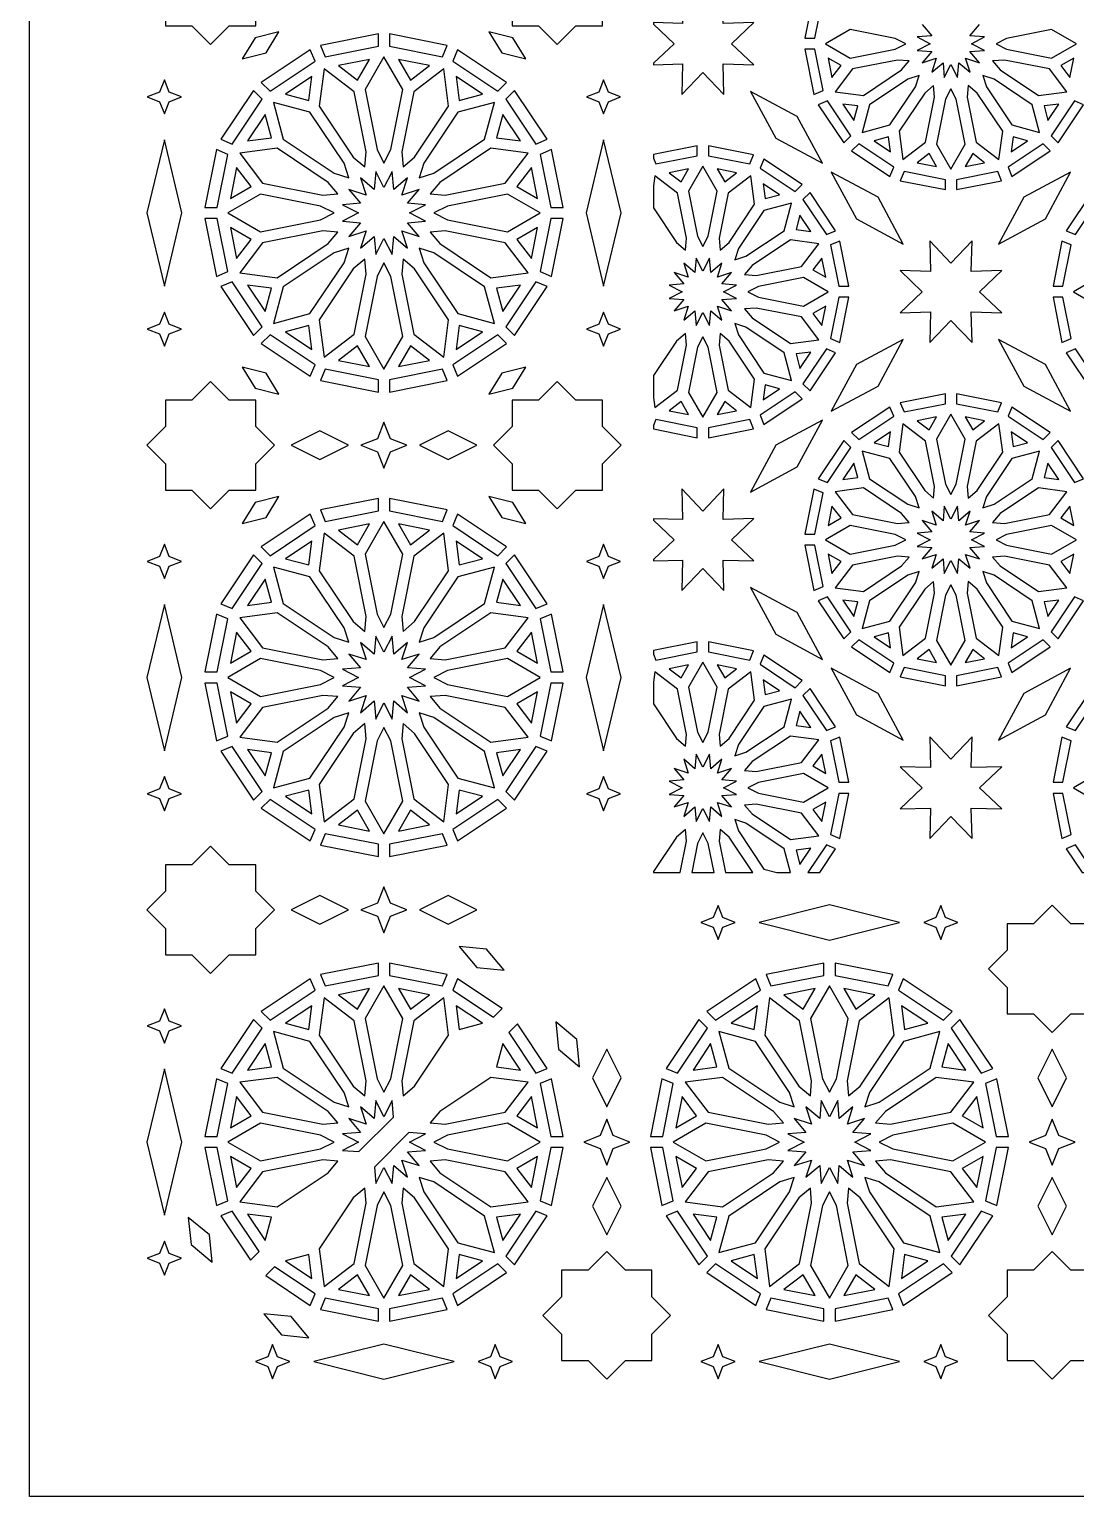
# Model space of a CAD drawing. Header units: millimetres. Extents: x 5 to 1085, y 1055 to 2435.
# Drawn here: x 5 to 300.3, y 1054.8 to 1469 of the extents above; entities that cross this region are included whole.
import ezdxf

# ---------------------------------------------------------------- set-up
doc = ezdxf.new("R2010")
doc.units = ezdxf.units.MM
doc.layers.add('CUT', color=1, linetype='CONTINUOUS')

msp = doc.modelspace()

# ---------------------------------------------------------------- linework, layer by layer
at = {"layer": 'CUT'}
for points in [[(1085.15, 2435), (1085.15, 1054.85), (5, 1054.85), (5, 2435)], [(50.898, 1495.419), (43.448, 1495.419), (43.448, 1487.97), (38.181, 1482.703), (43.448, 1477.435), (43.448, 1469.986), (50.898, 1469.986), (56.165, 1464.719), (61.432, 1469.986), (68.882, 1469.986), (68.882, 1477.435), (74.149, 1482.703), (68.882, 1487.97), (68.882, 1495.419), (61.432, 1495.419), (56.165, 1500.687)], [(148.718, 1495.419), (141.268, 1495.419), (141.268, 1487.97), (136.001, 1482.703), (141.268, 1477.435), (141.268, 1469.986), (148.718, 1469.986), (153.985, 1464.719), (159.252, 1469.986), (166.702, 1469.986), (166.702, 1477.435), (171.969, 1482.703), (166.702, 1487.97), (166.702, 1495.419), (159.252, 1495.419), (153.985, 1500.687)], [(181.15, 1458.986), (189.357, 1459.207), (189.124, 1450.558), (195.075, 1456.839), (201.026, 1450.558), (200.793, 1459.207), (209.442, 1458.974), (203.161, 1464.925), (209.442, 1470.876), (200.793, 1470.643), (201.026, 1479.292), (195.075, 1473.011), (189.124, 1479.292), (189.357, 1470.643), (181.15, 1470.864), (181.15, 1470.457), (186.989, 1464.925), (181.15, 1459.393)], [(226.699, 1466.5), (229.017, 1478.155), (226.418, 1479.233), (223.884, 1466.5)], [(75.446, 1468.269), (68.703, 1466.575), (65.081, 1460.64), (71.824, 1462.334)], [(88.526, 1461.218), (103.5, 1464.197), (103.5, 1467.678), (87.193, 1464.434)], [(106.65, 1464.197), (121.624, 1461.218), (122.957, 1464.434), (106.65, 1467.678)], [(145.069, 1460.64), (141.447, 1466.575), (134.704, 1468.269), (138.326, 1462.334)], [(249.387, 1466.439), (236.675, 1468.968), (229.671, 1464.925), (236.675, 1460.882), (249.387, 1463.411), (252.344, 1464.925)], [(280.763, 1463.411), (293.475, 1460.882), (300.479, 1464.925), (293.475, 1468.968), (280.763, 1466.439), (277.806, 1464.925)], [(72.921, 1451.53), (85.615, 1460.012), (84.283, 1463.228), (70.459, 1453.991)], [(124.535, 1460.012), (137.229, 1451.53), (139.691, 1453.991), (125.867, 1463.228)], [(229.017, 1451.695), (226.699, 1463.35), (223.884, 1463.35), (226.418, 1450.617)], [(100.033, 1434.419), (96.659, 1451.384), (88.207, 1457.869), (86.817, 1447.307), (96.427, 1432.924), (99.688, 1430.152)], [(92.241, 1458.745), (97.622, 1454.616), (101.013, 1460.49)], [(107.026, 1435.033), (110.402, 1451.999), (105.075, 1461.224), (99.748, 1451.999), (103.124, 1435.033), (105.075, 1431.223)], [(109.137, 1460.49), (112.528, 1454.616), (117.909, 1458.745)], [(113.723, 1432.924), (123.333, 1447.307), (121.943, 1457.869), (113.491, 1451.384), (110.117, 1434.419), (110.462, 1430.152)], [(231.49, 1455.41), (234.057, 1458.755), (230.406, 1460.863)], [(253.313, 1460.053), (250.002, 1460.321), (237.289, 1457.792), (232.367, 1451.376), (240.384, 1450.321), (251.162, 1457.523)], [(278.988, 1457.523), (289.766, 1450.321), (297.783, 1451.376), (292.861, 1457.792), (280.148, 1460.321), (276.837, 1460.053)], [(299.744, 1460.863), (296.093, 1458.755), (298.66, 1455.41)], [(41.737, 1451.288), (38.279, 1449.925), (41.737, 1448.562), (43.1, 1445.104), (44.463, 1448.562), (47.921, 1449.925), (44.463, 1451.288), (43.1, 1454.746)], [(77.299, 1450.667), (83.851, 1448.912), (84.736, 1455.637)], [(125.414, 1455.637), (126.299, 1448.912), (132.851, 1450.667)], [(165.687, 1451.288), (162.229, 1449.925), (165.687, 1448.562), (167.05, 1445.104), (168.413, 1448.562), (171.871, 1449.925), (168.413, 1451.288), (167.05, 1454.746)], [(252.911, 1454.903), (242.134, 1447.702), (240.041, 1439.891), (247.852, 1441.984), (255.053, 1452.761), (256.073, 1455.923)], [(275.097, 1452.761), (282.298, 1441.984), (290.109, 1439.891), (288.016, 1447.702), (277.239, 1454.903), (274.077, 1455.923)], [(62.21, 1436.607), (70.692, 1449.302), (68.231, 1451.763), (58.994, 1437.939)], [(139.458, 1449.302), (147.94, 1436.607), (151.156, 1437.939), (141.919, 1451.763)], [(228.829, 1431.171), (221.724, 1444.369), (208.526, 1451.474), (215.631, 1438.276)], [(257.673, 1451.012), (250.471, 1440.234), (251.526, 1432.217), (257.942, 1437.139), (260.471, 1449.852), (260.203, 1453.163)], [(263.561, 1449.237), (261.032, 1436.525), (265.075, 1429.521), (269.118, 1436.525), (266.589, 1449.237), (265.075, 1452.194)], [(269.679, 1449.852), (272.208, 1437.139), (278.624, 1432.217), (279.679, 1440.234), (272.477, 1451.012), (269.947, 1453.163)], [(93.808, 1431.175), (84.198, 1445.557), (73.908, 1448.314), (76.665, 1438.025), (91.047, 1428.414), (95.122, 1427.1)], [(119.103, 1428.414), (133.485, 1438.025), (136.242, 1448.314), (125.952, 1445.557), (116.342, 1431.175), (115.028, 1427.1)], [(236.825, 1438.903), (230.223, 1448.784), (227.623, 1447.707), (234.836, 1436.913)], [(237.688, 1443.282), (238.779, 1447.355), (234.599, 1447.905)], [(295.551, 1447.905), (291.371, 1447.355), (292.462, 1443.282)], [(299.927, 1448.784), (293.325, 1438.903), (295.314, 1436.913), (302.527, 1447.707)], [(66.585, 1437.486), (73.311, 1438.371), (71.555, 1444.924)], [(138.595, 1444.924), (136.839, 1438.371), (143.565, 1437.486)], [(43.1, 1437.803), (38.152, 1417.147), (43.1, 1396.491), (48.048, 1417.147)], [(167.05, 1437.803), (162.102, 1417.147), (167.05, 1396.491), (171.998, 1417.147)], [(248.055, 1434.449), (247.505, 1438.629), (243.432, 1437.538)], [(286.718, 1437.538), (282.645, 1438.629), (282.095, 1434.449)], [(57.789, 1435.029), (54.544, 1418.722), (58.026, 1418.722), (61.004, 1433.697)], [(89.298, 1425.795), (74.915, 1435.405), (64.354, 1434.015), (70.838, 1425.563), (87.803, 1422.189), (92.07, 1422.534)], [(118.08, 1422.534), (122.347, 1422.189), (139.312, 1425.563), (145.796, 1434.015), (135.235, 1435.405), (120.852, 1425.795)], [(149.146, 1433.697), (152.124, 1418.722), (155.606, 1418.722), (152.361, 1435.029)], [(181.15, 1432.659), (181.845, 1430.983), (193.5, 1433.301), (193.5, 1436.116), (181.15, 1433.658)], [(209.383, 1433.582), (196.65, 1436.116), (196.65, 1433.301), (208.305, 1430.983)], [(248.934, 1430.073), (239.053, 1436.675), (237.063, 1434.686), (247.857, 1427.473)], [(261.013, 1430.256), (258.905, 1433.907), (255.56, 1431.34)], [(274.59, 1431.34), (271.245, 1433.907), (269.137, 1430.256)], [(291.097, 1436.675), (281.216, 1430.073), (282.293, 1427.473), (293.087, 1434.686)], [(61.732, 1421.209), (67.606, 1424.6), (63.477, 1429.982)], [(105.075, 1424.316), (102.744, 1428.864), (102.332, 1423.77), (98.437, 1427.08), (100.006, 1422.216), (95.142, 1423.785), (98.453, 1419.89), (93.358, 1419.478), (97.908, 1417.147), (93.358, 1414.816), (98.453, 1414.404), (95.142, 1410.51), (100.006, 1412.078), (98.437, 1407.214), (102.332, 1410.525), (102.744, 1405.43), (105.075, 1409.98), (107.406, 1405.43), (107.818, 1410.525), (111.713, 1407.214), (110.144, 1412.078), (115.008, 1410.51), (111.697, 1414.404), (116.792, 1414.816), (112.242, 1417.147), (116.792, 1419.478), (111.697, 1419.89), (115.008, 1423.785), (110.144, 1422.216), (111.713, 1427.08), (107.818, 1423.77), (107.406, 1428.864)], [(146.673, 1429.982), (142.544, 1424.6), (148.418, 1421.209)], [(191.013, 1429.594), (185.56, 1428.51), (188.905, 1425.943)], [(196.589, 1410.613), (199.118, 1423.325), (195.075, 1430.329), (191.032, 1423.325), (193.561, 1410.613), (195.075, 1407.656)], [(204.59, 1428.51), (199.137, 1429.594), (201.245, 1425.943)], [(223.087, 1425.164), (212.293, 1432.377), (211.216, 1429.777), (221.097, 1423.175)], [(263.5, 1426.549), (251.845, 1428.867), (250.767, 1426.268), (263.5, 1423.734)], [(278.305, 1428.867), (266.65, 1426.549), (266.65, 1423.734), (279.383, 1426.268)], [(181.15, 1418.6), (187.673, 1408.838), (190.203, 1406.687), (190.471, 1409.998), (187.942, 1422.711), (181.526, 1427.633), (181.15, 1424.773)], [(202.477, 1408.838), (209.679, 1419.616), (208.624, 1427.633), (202.208, 1422.711), (199.679, 1409.998), (199.947, 1406.687)], [(212.095, 1425.401), (212.645, 1421.221), (216.718, 1422.312)], [(231.321, 1428.679), (238.426, 1415.481), (251.624, 1408.376), (244.519, 1421.574)], [(298.829, 1428.679), (285.631, 1421.574), (278.526, 1408.376), (291.724, 1415.481)], [(87.189, 1419.099), (70.224, 1422.474), (60.998, 1417.147), (70.224, 1411.821), (87.189, 1415.196), (90.999, 1417.147)], [(122.961, 1415.196), (139.926, 1411.821), (149.152, 1417.147), (139.926, 1422.474), (122.961, 1419.099), (119.151, 1417.147)], [(232.527, 1412.143), (225.314, 1422.937), (223.325, 1420.947), (229.927, 1411.066)], [(300.223, 1411.066), (306.825, 1420.947), (304.836, 1422.937), (297.623, 1412.143)], [(207.239, 1404.947), (218.016, 1412.148), (220.109, 1419.959), (212.298, 1417.866), (205.097, 1407.089), (204.077, 1403.927)], [(222.462, 1416.568), (221.371, 1412.495), (225.551, 1411.945)], [(54.544, 1415.572), (57.789, 1399.265), (61.004, 1400.598), (58.026, 1415.572)], [(63.477, 1404.313), (67.606, 1409.695), (61.732, 1413.086)], [(146.673, 1404.313), (148.418, 1413.086), (142.544, 1409.695)], [(152.124, 1415.572), (149.146, 1400.598), (152.361, 1399.265), (155.606, 1415.572)], [(87.803, 1412.105), (70.838, 1408.731), (64.354, 1400.279), (74.915, 1398.889), (89.298, 1408.5), (92.07, 1411.76)], [(120.852, 1408.5), (135.235, 1398.889), (145.796, 1400.279), (139.312, 1408.731), (122.347, 1412.105), (118.08, 1411.76)], [(210.148, 1399.529), (222.861, 1402.058), (227.783, 1408.474), (219.766, 1409.529), (208.988, 1402.327), (206.837, 1399.797)], [(236.266, 1396.5), (233.732, 1409.233), (231.133, 1408.155), (233.451, 1396.5)], [(265.075, 1386.839), (271.026, 1380.558), (270.793, 1389.207), (279.442, 1388.974), (273.161, 1394.925), (279.442, 1400.876), (270.793, 1400.643), (271.026, 1409.292), (265.075, 1403.011), (259.124, 1409.292), (259.357, 1400.643), (250.708, 1400.876), (256.989, 1394.925), (250.708, 1388.974), (259.357, 1389.207), (259.124, 1380.558)], [(296.699, 1396.5), (299.017, 1408.155), (296.418, 1409.233), (293.884, 1396.5)], [(91.047, 1405.88), (76.665, 1396.27), (73.908, 1385.98), (84.198, 1388.737), (93.808, 1403.12), (95.122, 1407.194)], [(96.427, 1401.37), (86.817, 1386.987), (88.207, 1376.426), (96.659, 1382.91), (100.033, 1399.875), (99.688, 1404.142)], [(110.117, 1399.875), (113.491, 1382.91), (121.943, 1376.426), (123.333, 1386.987), (113.723, 1401.37), (110.462, 1404.142)], [(116.342, 1403.12), (125.952, 1388.737), (136.242, 1385.98), (133.485, 1396.27), (119.103, 1405.88), (115.028, 1407.194)], [(195.075, 1389.101), (196.968, 1385.407), (197.303, 1389.545), (200.467, 1386.856), (199.193, 1390.807), (203.144, 1389.533), (200.455, 1392.697), (204.593, 1393.032), (200.899, 1394.925), (204.593, 1396.818), (200.455, 1397.153), (203.144, 1400.317), (199.193, 1399.043), (200.467, 1402.994), (197.303, 1400.305), (196.968, 1404.443), (195.075, 1400.749), (193.182, 1404.443), (192.847, 1400.305), (189.683, 1402.994), (190.957, 1399.043), (187.006, 1400.317), (189.695, 1397.153), (185.557, 1396.818), (189.251, 1394.925), (185.557, 1393.032), (189.695, 1392.697), (187.006, 1389.533), (190.957, 1390.807), (189.683, 1386.856), (192.847, 1389.545), (193.182, 1385.407)], [(228.66, 1404.44), (226.093, 1401.095), (229.744, 1398.987)], [(103.124, 1399.261), (99.748, 1382.296), (105.075, 1373.07), (110.402, 1382.296), (107.026, 1399.261), (105.075, 1403.071)], [(58.994, 1396.355), (68.231, 1382.531), (70.692, 1384.993), (62.21, 1397.687)], [(71.555, 1389.371), (73.311, 1395.923), (66.585, 1396.809)], [(138.595, 1389.371), (143.565, 1396.809), (136.839, 1395.923)], [(147.94, 1397.687), (139.458, 1384.993), (141.919, 1382.531), (151.156, 1396.355)], [(210.763, 1393.411), (223.475, 1390.882), (230.479, 1394.925), (223.475, 1398.968), (210.763, 1396.439), (207.806, 1394.925)], [(319.387, 1396.439), (306.675, 1398.968), (299.671, 1394.925), (306.675, 1390.882), (319.387, 1393.411), (322.344, 1394.925)], [(233.732, 1380.617), (236.266, 1393.35), (233.451, 1393.35), (231.133, 1381.695)], [(299.017, 1381.695), (296.699, 1393.35), (293.884, 1393.35), (296.418, 1380.617)], [(41.737, 1385.733), (38.279, 1384.369), (41.737, 1383.006), (43.1, 1379.548), (44.463, 1383.006), (47.921, 1384.369), (44.463, 1385.733), (43.1, 1389.19)], [(165.687, 1385.733), (162.229, 1384.369), (165.687, 1383.006), (167.05, 1379.548), (168.413, 1383.006), (171.871, 1384.369), (168.413, 1385.733), (167.05, 1389.19)], [(208.988, 1387.523), (219.766, 1380.321), (227.783, 1381.376), (222.861, 1387.792), (210.148, 1390.321), (206.837, 1390.053)], [(229.744, 1390.863), (226.093, 1388.755), (228.66, 1385.41)], [(84.736, 1378.658), (83.851, 1385.383), (77.299, 1383.627)], [(125.414, 1378.658), (132.851, 1383.627), (126.299, 1385.383)], [(205.097, 1382.761), (212.298, 1371.984), (220.109, 1369.891), (218.016, 1377.702), (207.239, 1384.903), (204.077, 1385.923)], [(70.459, 1380.304), (84.283, 1371.066), (85.615, 1374.283), (72.921, 1382.764)], [(92.241, 1375.549), (101.013, 1373.805), (97.622, 1379.679)], [(109.137, 1373.805), (117.909, 1375.549), (112.528, 1379.679)], [(137.229, 1382.764), (124.535, 1374.283), (125.867, 1371.066), (139.691, 1380.304)], [(181.15, 1365.077), (181.526, 1362.217), (187.942, 1367.139), (190.471, 1379.852), (190.203, 1383.163), (187.673, 1381.012), (181.15, 1371.25)], [(193.561, 1379.237), (191.032, 1366.525), (195.075, 1359.521), (199.118, 1366.525), (196.589, 1379.237), (195.075, 1382.194)], [(199.679, 1379.852), (202.208, 1367.139), (208.624, 1362.217), (209.679, 1370.234), (202.477, 1381.012), (199.947, 1383.163)], [(231.321, 1361.171), (244.519, 1368.276), (251.624, 1381.474), (238.426, 1374.369)], [(298.829, 1361.171), (291.724, 1374.369), (278.526, 1381.474), (285.631, 1368.276)], [(225.551, 1377.905), (221.371, 1377.355), (222.462, 1373.282)], [(229.927, 1378.784), (223.325, 1368.903), (225.314, 1366.913), (232.527, 1377.707)], [(306.825, 1368.903), (300.223, 1378.784), (297.623, 1377.707), (304.836, 1366.913)], [(65.081, 1373.654), (68.703, 1367.72), (75.446, 1366.026), (71.824, 1371.961)], [(87.193, 1369.861), (103.5, 1366.617), (103.5, 1370.098), (88.526, 1373.076)], [(106.65, 1366.617), (122.957, 1369.861), (121.624, 1373.076), (106.65, 1370.098)], [(134.704, 1366.026), (141.447, 1367.72), (145.069, 1373.654), (138.326, 1371.961)], [(50.898, 1364.308), (43.448, 1364.308), (43.448, 1356.859), (38.181, 1351.592), (43.448, 1346.324), (43.448, 1338.875), (50.898, 1338.875), (56.165, 1333.608), (61.432, 1338.875), (68.882, 1338.875), (68.882, 1346.324), (74.149, 1351.592), (68.882, 1356.859), (68.882, 1364.308), (61.432, 1364.308), (56.165, 1369.576)], [(148.718, 1364.308), (141.268, 1364.308), (141.268, 1356.859), (136.001, 1351.592), (141.268, 1346.324), (141.268, 1338.875), (148.718, 1338.875), (153.985, 1333.608), (159.252, 1338.875), (166.702, 1338.875), (166.702, 1346.324), (171.969, 1351.592), (166.702, 1356.859), (166.702, 1364.308), (159.252, 1364.308), (153.985, 1369.576)], [(221.097, 1366.675), (211.216, 1360.073), (212.293, 1357.473), (223.087, 1364.686)], [(216.718, 1367.538), (212.645, 1368.629), (212.095, 1364.449)], [(191.013, 1360.256), (188.905, 1363.907), (185.56, 1361.34)], [(204.59, 1361.34), (201.245, 1363.907), (199.137, 1360.256)], [(263.5, 1366.116), (250.767, 1363.582), (251.845, 1360.983), (263.5, 1363.301)], [(279.383, 1363.582), (266.65, 1366.116), (266.65, 1363.301), (278.305, 1360.983)], [(181.15, 1356.192), (193.5, 1353.734), (193.5, 1356.549), (181.845, 1358.867), (181.15, 1357.191)], [(208.305, 1358.867), (196.65, 1356.549), (196.65, 1353.734), (209.383, 1356.268)], [(228.829, 1358.679), (215.631, 1351.574), (208.526, 1338.376), (221.724, 1345.481)], [(239.053, 1353.175), (248.934, 1359.777), (247.857, 1362.377), (237.063, 1355.164)], [(261.013, 1359.594), (255.56, 1358.51), (258.905, 1355.943)], [(266.589, 1340.613), (269.118, 1353.325), (265.075, 1360.329), (261.032, 1353.325), (263.561, 1340.613), (265.075, 1337.656)], [(274.59, 1358.51), (269.137, 1359.594), (271.245, 1355.943)], [(293.087, 1355.164), (282.293, 1362.377), (281.216, 1359.777), (291.097, 1353.175)], [(95.091, 1351.592), (86.985, 1355.645), (78.878, 1351.592), (86.985, 1347.538)], [(103.238, 1353.429), (98.579, 1351.592), (103.238, 1349.755), (105.075, 1345.096), (106.912, 1349.755), (111.571, 1351.592), (106.912, 1353.429), (105.075, 1358.088)], [(131.271, 1351.592), (123.165, 1355.645), (115.058, 1351.592), (123.165, 1347.538)], [(248.055, 1355.401), (243.432, 1352.312), (247.505, 1351.221)], [(260.471, 1339.998), (257.942, 1352.711), (251.526, 1357.633), (250.471, 1349.616), (257.673, 1338.838), (260.203, 1336.687)], [(272.477, 1338.838), (279.679, 1349.616), (278.624, 1357.633), (272.208, 1352.711), (269.679, 1339.998), (269.947, 1336.687)], [(282.095, 1355.401), (282.645, 1351.221), (286.718, 1352.312)], [(230.223, 1341.066), (236.825, 1350.947), (234.836, 1352.937), (227.623, 1342.143)], [(302.527, 1342.143), (295.314, 1352.937), (293.325, 1350.947), (299.927, 1341.066)], [(237.688, 1346.568), (234.599, 1341.945), (238.779, 1342.495)], [(255.053, 1337.089), (247.852, 1347.866), (240.041, 1349.959), (242.134, 1342.148), (252.911, 1334.947), (256.073, 1333.927)], [(277.239, 1334.947), (288.016, 1342.148), (290.109, 1349.959), (282.298, 1347.866), (275.097, 1337.089), (274.077, 1333.927)], [(292.462, 1346.568), (291.371, 1342.495), (295.551, 1341.945)], [(181.15, 1318.986), (189.357, 1319.207), (189.124, 1310.558), (195.075, 1316.839), (201.026, 1310.558), (200.793, 1319.207), (209.442, 1318.974), (203.161, 1324.925), (209.442, 1330.876), (200.793, 1330.643), (201.026, 1339.292), (195.075, 1333.011), (189.124, 1339.292), (189.357, 1330.643), (181.15, 1330.864), (181.15, 1330.457), (186.989, 1324.925), (181.15, 1319.393)], [(226.699, 1326.5), (229.017, 1338.155), (226.418, 1339.233), (223.884, 1326.5)], [(251.162, 1332.327), (240.384, 1339.529), (232.367, 1338.474), (237.289, 1332.058), (250.002, 1329.529), (253.313, 1329.797)], [(280.148, 1329.529), (292.861, 1332.058), (297.783, 1338.474), (289.766, 1339.529), (278.988, 1332.327), (276.837, 1329.797)], [(75.446, 1337.157), (68.703, 1335.464), (65.081, 1329.529), (71.824, 1331.223)], [(88.526, 1330.107), (103.5, 1333.086), (103.5, 1336.567), (87.193, 1333.322)], [(106.65, 1333.086), (121.624, 1330.107), (122.957, 1333.322), (106.65, 1336.567)], [(145.069, 1329.529), (141.447, 1335.464), (134.704, 1337.157), (138.326, 1331.223)], [(231.49, 1334.44), (230.406, 1328.987), (234.057, 1331.095)], [(265.075, 1319.101), (266.968, 1315.407), (267.303, 1319.545), (270.467, 1316.856), (269.193, 1320.807), (273.144, 1319.533), (270.455, 1322.697), (274.593, 1323.032), (270.899, 1324.925), (274.593, 1326.818), (270.455, 1327.153), (273.144, 1330.317), (269.193, 1329.043), (270.467, 1332.994), (267.303, 1330.305), (266.968, 1334.443), (265.075, 1330.749), (263.182, 1334.443), (262.847, 1330.305), (259.683, 1332.994), (260.957, 1329.043), (257.006, 1330.317), (259.695, 1327.153), (255.557, 1326.818), (259.251, 1324.925), (255.557, 1323.032), (259.695, 1322.697), (257.006, 1319.533), (260.957, 1320.807), (259.683, 1316.856), (262.847, 1319.545), (263.182, 1315.407)], [(298.66, 1334.44), (296.093, 1331.095), (299.744, 1328.987)], [(72.921, 1320.419), (85.615, 1328.901), (84.283, 1332.117), (70.459, 1322.88)], [(92.241, 1327.634), (97.622, 1323.505), (101.013, 1329.379)], [(107.026, 1303.922), (110.402, 1320.887), (105.075, 1330.113), (99.748, 1320.887), (103.124, 1303.922), (105.075, 1300.112)], [(109.137, 1329.379), (112.528, 1323.505), (117.909, 1327.634)], [(124.535, 1328.901), (137.229, 1320.419), (139.691, 1322.88), (125.867, 1332.117)], [(100.033, 1303.308), (96.659, 1320.273), (88.207, 1326.758), (86.817, 1316.196), (96.427, 1301.813), (99.688, 1299.041)], [(113.723, 1301.813), (123.333, 1316.196), (121.943, 1326.758), (113.491, 1320.273), (110.117, 1303.308), (110.462, 1299.041)], [(249.387, 1326.439), (236.675, 1328.968), (229.671, 1324.925), (236.675, 1320.882), (249.387, 1323.411), (252.344, 1324.925)], [(280.763, 1323.411), (293.475, 1320.882), (300.479, 1324.925), (293.475, 1328.968), (280.763, 1326.439), (277.806, 1324.925)], [(41.737, 1320.177), (38.279, 1318.814), (41.737, 1317.451), (43.1, 1313.993), (44.463, 1317.451), (47.921, 1318.814), (44.463, 1320.177), (43.1, 1323.635)], [(77.299, 1319.556), (83.851, 1317.801), (84.736, 1324.526)], [(125.414, 1324.526), (126.299, 1317.801), (132.851, 1319.556)], [(165.687, 1320.177), (162.229, 1318.814), (165.687, 1317.451), (167.05, 1313.993), (168.413, 1317.451), (171.871, 1318.814), (168.413, 1320.177), (167.05, 1323.635)], [(229.017, 1311.695), (226.699, 1323.35), (223.884, 1323.35), (226.418, 1310.617)], [(62.21, 1305.496), (70.692, 1318.191), (68.231, 1320.652), (58.994, 1306.828)], [(93.808, 1300.064), (84.198, 1314.446), (73.908, 1317.203), (76.665, 1306.914), (91.047, 1297.303), (95.122, 1295.989)], [(119.103, 1297.303), (133.485, 1306.914), (136.242, 1317.203), (125.952, 1314.446), (116.342, 1300.064), (115.028, 1295.989)], [(139.458, 1318.191), (147.94, 1305.496), (151.156, 1306.828), (141.919, 1320.652)], [(231.49, 1315.41), (234.057, 1318.755), (230.406, 1320.863)], [(253.313, 1320.053), (250.002, 1320.321), (237.289, 1317.792), (232.367, 1311.376), (240.384, 1310.321), (251.162, 1317.523)], [(278.988, 1317.523), (289.766, 1310.321), (297.783, 1311.376), (292.861, 1317.792), (280.148, 1320.321), (276.837, 1320.053)], [(299.744, 1320.863), (296.093, 1318.755), (298.66, 1315.41)], [(66.585, 1306.375), (73.311, 1307.26), (71.555, 1313.813)], [(138.595, 1313.813), (136.839, 1307.26), (143.565, 1306.375)], [(252.911, 1314.903), (242.134, 1307.702), (240.041, 1299.891), (247.852, 1301.984), (255.053, 1312.761), (256.073, 1315.923)], [(257.673, 1311.012), (250.471, 1300.234), (251.526, 1292.217), (257.942, 1297.139), (260.471, 1309.852), (260.203, 1313.163)], [(269.679, 1309.852), (272.208, 1297.139), (278.624, 1292.217), (279.679, 1300.234), (272.477, 1311.012), (269.947, 1313.163)], [(275.097, 1312.761), (282.298, 1301.984), (290.109, 1299.891), (288.016, 1307.702), (277.239, 1314.903), (274.077, 1315.923)], [(228.829, 1291.171), (221.724, 1304.369), (208.526, 1311.474), (215.631, 1298.276)], [(236.825, 1298.903), (230.223, 1308.784), (227.623, 1307.707), (234.836, 1296.913)], [(263.561, 1309.237), (261.032, 1296.525), (265.075, 1289.521), (269.118, 1296.525), (266.589, 1309.237), (265.075, 1312.194)], [(299.927, 1308.784), (293.325, 1298.903), (295.314, 1296.913), (302.527, 1307.707)], [(43.1, 1306.692), (38.152, 1286.036), (43.1, 1265.38), (48.048, 1286.036)], [(167.05, 1306.692), (162.102, 1286.036), (167.05, 1265.38), (171.998, 1286.036)], [(237.688, 1303.282), (238.779, 1307.355), (234.599, 1307.905)], [(295.551, 1307.905), (291.371, 1307.355), (292.462, 1303.282)], [(57.789, 1303.918), (54.544, 1287.611), (58.026, 1287.611), (61.004, 1302.586)], [(89.298, 1294.684), (74.915, 1304.294), (64.354, 1302.904), (70.838, 1294.452), (87.803, 1291.078), (92.07, 1291.423)], [(118.08, 1291.423), (122.347, 1291.078), (139.312, 1294.452), (145.796, 1302.904), (135.235, 1304.294), (120.852, 1294.684)], [(149.146, 1302.586), (152.124, 1287.611), (155.606, 1287.611), (152.361, 1303.918)], [(61.732, 1290.098), (67.606, 1293.489), (63.477, 1298.871)], [(105.075, 1293.205), (102.744, 1297.753), (102.332, 1292.658), (98.437, 1295.969), (100.006, 1291.105), (95.142, 1292.674), (98.453, 1288.779), (93.358, 1288.367), (97.908, 1286.036), (93.358, 1283.705), (98.453, 1283.293), (95.142, 1279.399), (100.006, 1280.967), (98.437, 1276.103), (102.332, 1279.414), (102.744, 1274.319), (105.075, 1278.869), (107.406, 1274.319), (107.818, 1279.414), (111.713, 1276.103), (110.144, 1280.967), (115.008, 1279.399), (111.697, 1283.293), (116.792, 1283.705), (112.242, 1286.036), (116.792, 1288.367), (111.697, 1288.779), (115.008, 1292.674), (110.144, 1291.105), (111.713, 1295.969), (107.818, 1292.658), (107.406, 1297.753)], [(146.673, 1298.871), (142.544, 1293.489), (148.418, 1290.098)], [(248.934, 1290.073), (239.053, 1296.675), (237.063, 1294.686), (247.857, 1287.473)], [(248.055, 1294.449), (247.505, 1298.629), (243.432, 1297.538)], [(291.097, 1296.675), (281.216, 1290.073), (282.293, 1287.473), (293.087, 1294.686)], [(286.718, 1297.538), (282.645, 1298.629), (282.095, 1294.449)], [(181.15, 1292.659), (181.845, 1290.983), (193.5, 1293.301), (193.5, 1296.116), (181.15, 1293.658)], [(209.383, 1293.582), (196.65, 1296.116), (196.65, 1293.301), (208.305, 1290.983)], [(223.087, 1285.164), (212.293, 1292.377), (211.216, 1289.777), (221.097, 1283.175)], [(261.013, 1290.256), (258.905, 1293.907), (255.56, 1291.34)], [(274.59, 1291.34), (271.245, 1293.907), (269.137, 1290.256)], [(87.189, 1287.988), (70.224, 1291.363), (60.998, 1286.036), (70.224, 1280.71), (87.189, 1284.085), (90.999, 1286.036)], [(122.961, 1284.085), (139.926, 1280.71), (149.152, 1286.036), (139.926, 1291.363), (122.961, 1287.988), (119.151, 1286.036)], [(191.013, 1289.594), (185.56, 1288.51), (188.905, 1285.943)], [(196.589, 1270.613), (199.118, 1283.325), (195.075, 1290.329), (191.032, 1283.325), (193.561, 1270.613), (195.075, 1267.656)], [(204.59, 1288.51), (199.137, 1289.594), (201.245, 1285.943)], [(231.321, 1288.679), (238.426, 1275.481), (251.624, 1268.376), (244.519, 1281.574)], [(263.5, 1286.549), (251.845, 1288.867), (250.767, 1286.268), (263.5, 1283.734)], [(278.305, 1288.867), (266.65, 1286.549), (266.65, 1283.734), (279.383, 1286.268)], [(298.829, 1288.679), (285.631, 1281.574), (278.526, 1268.376), (291.724, 1275.481)], [(54.544, 1284.461), (57.789, 1268.154), (61.004, 1269.487), (58.026, 1284.461)], [(152.124, 1284.461), (149.146, 1269.487), (152.361, 1268.154), (155.606, 1284.461)], [(181.15, 1278.6), (187.673, 1268.838), (190.203, 1266.687), (190.471, 1269.998), (187.942, 1282.711), (181.526, 1287.633), (181.15, 1284.773)], [(202.477, 1268.838), (209.679, 1279.616), (208.624, 1287.633), (202.208, 1282.711), (199.679, 1269.998), (199.947, 1266.687)], [(212.095, 1285.401), (212.645, 1281.221), (216.718, 1282.312)], [(63.477, 1273.202), (67.606, 1278.583), (61.732, 1281.975)], [(87.803, 1280.994), (70.838, 1277.62), (64.354, 1269.168), (74.915, 1267.778), (89.298, 1277.389), (92.07, 1280.649)], [(120.852, 1277.389), (135.235, 1267.778), (145.796, 1269.168), (139.312, 1277.62), (122.347, 1280.994), (118.08, 1280.649)], [(146.673, 1273.202), (148.418, 1281.975), (142.544, 1278.583)], [(207.239, 1264.947), (218.016, 1272.148), (220.109, 1279.959), (212.298, 1277.866), (205.097, 1267.089), (204.077, 1263.927)], [(232.527, 1272.143), (225.314, 1282.937), (223.325, 1280.947), (229.927, 1271.066)], [(300.223, 1271.066), (306.825, 1280.947), (304.836, 1282.937), (297.623, 1272.143)], [(91.047, 1274.769), (76.665, 1265.159), (73.908, 1254.869), (84.198, 1257.626), (93.808, 1272.009), (95.122, 1276.083)], [(116.342, 1272.009), (125.952, 1257.626), (136.242, 1254.869), (133.485, 1265.159), (119.103, 1274.769), (115.028, 1276.083)], [(222.462, 1276.568), (221.371, 1272.495), (225.551, 1271.945)], [(96.427, 1270.259), (86.817, 1255.876), (88.207, 1245.315), (96.659, 1251.799), (100.033, 1268.764), (99.688, 1273.031)], [(103.124, 1268.15), (99.748, 1251.185), (105.075, 1241.959), (110.402, 1251.185), (107.026, 1268.15), (105.075, 1271.96)], [(110.117, 1268.764), (113.491, 1251.799), (121.943, 1245.315), (123.333, 1255.876), (113.723, 1270.259), (110.462, 1273.031)], [(210.148, 1259.529), (222.861, 1262.058), (227.783, 1268.474), (219.766, 1269.529), (208.988, 1262.327), (206.837, 1259.797)], [(236.266, 1256.5), (233.732, 1269.233), (231.133, 1268.155), (233.451, 1256.5)], [(265.075, 1246.839), (271.026, 1240.558), (270.793, 1249.207), (279.442, 1248.974), (273.161, 1254.925), (279.442, 1260.876), (270.793, 1260.643), (271.026, 1269.292), (265.075, 1263.011), (259.124, 1269.292), (259.357, 1260.643), (250.708, 1260.876), (256.989, 1254.925), (250.708, 1248.974), (259.357, 1249.207), (259.124, 1240.558)], [(296.699, 1256.5), (299.017, 1268.155), (296.418, 1269.233), (293.884, 1256.5)], [(58.994, 1265.244), (68.231, 1251.42), (70.692, 1253.882), (62.21, 1266.576)], [(71.555, 1258.26), (73.311, 1264.812), (66.585, 1265.697)], [(138.595, 1258.26), (143.565, 1265.697), (136.839, 1264.812)], [(147.94, 1266.576), (139.458, 1253.882), (141.919, 1251.42), (151.156, 1265.244)], [(195.075, 1249.101), (196.968, 1245.407), (197.303, 1249.545), (200.467, 1246.856), (199.193, 1250.807), (203.144, 1249.533), (200.455, 1252.697), (204.593, 1253.032), (200.899, 1254.925), (204.593, 1256.818), (200.455, 1257.153), (203.144, 1260.317), (199.193, 1259.043), (200.467, 1262.994), (197.303, 1260.305), (196.968, 1264.443), (195.075, 1260.749), (193.182, 1264.443), (192.847, 1260.305), (189.683, 1262.994), (190.957, 1259.043), (187.006, 1260.317), (189.695, 1257.153), (185.557, 1256.818), (189.251, 1254.925), (185.557, 1253.032), (189.695, 1252.697), (187.006, 1249.533), (190.957, 1250.807), (189.683, 1246.856), (192.847, 1249.545), (193.182, 1245.407)], [(228.66, 1264.44), (226.093, 1261.095), (229.744, 1258.987)], [(210.763, 1253.411), (223.475, 1250.882), (230.479, 1254.925), (223.475, 1258.968), (210.763, 1256.439), (207.806, 1254.925)], [(319.387, 1256.439), (306.675, 1258.968), (299.671, 1254.925), (306.675, 1250.882), (319.387, 1253.411), (322.344, 1254.925)], [(41.737, 1254.622), (38.279, 1253.258), (41.737, 1251.895), (43.1, 1248.437), (44.463, 1251.895), (47.921, 1253.258), (44.463, 1254.622), (43.1, 1258.079)], [(165.687, 1254.622), (162.229, 1253.258), (165.687, 1251.895), (167.05, 1248.437), (168.413, 1251.895), (171.871, 1253.258), (168.413, 1254.622), (167.05, 1258.079)], [(70.459, 1249.193), (84.283, 1239.955), (85.615, 1243.171), (72.92, 1251.653)], [(84.736, 1247.547), (83.851, 1254.272), (77.299, 1252.516)], [(137.23, 1251.653), (124.535, 1243.171), (125.867, 1239.955), (139.691, 1249.193)], [(125.414, 1247.547), (132.851, 1252.516), (126.299, 1254.272)], [(229.744, 1250.863), (226.093, 1248.755), (228.66, 1245.41)], [(233.732, 1240.617), (236.266, 1253.35), (233.451, 1253.35), (231.133, 1241.695)], [(299.017, 1241.695), (296.699, 1253.35), (293.884, 1253.35), (296.418, 1240.617)], [(92.241, 1244.438), (101.013, 1242.694), (97.622, 1248.567)], [(109.137, 1242.694), (117.909, 1244.438), (112.528, 1248.567)], [(208.988, 1247.523), (219.766, 1240.321), (227.783, 1241.376), (222.861, 1247.792), (210.148, 1250.321), (206.837, 1250.053)], [(181.15, 1231), (188.71, 1231), (190.471, 1239.852), (190.203, 1243.163), (187.673, 1241.012), (181.15, 1231.25)], [(209.167, 1231), (202.477, 1241.012), (199.947, 1243.163), (199.679, 1239.852), (201.44, 1231)], [(219.812, 1231), (218.016, 1237.702), (207.239, 1244.903), (204.077, 1245.923), (205.097, 1242.761), (212.298, 1231.984), (215.97, 1231)], [(50.898, 1233.197), (43.448, 1233.197), (43.448, 1225.748), (38.181, 1220.481), (43.448, 1215.213), (43.448, 1207.764), (50.898, 1207.764), (56.165, 1202.497), (61.432, 1207.764), (68.882, 1207.764), (68.882, 1215.213), (74.149, 1220.481), (68.882, 1225.748), (68.882, 1233.197), (61.432, 1233.197), (56.165, 1238.465)], [(87.193, 1238.75), (103.5, 1235.505), (103.5, 1238.987), (88.526, 1241.965)], [(106.65, 1235.505), (122.957, 1238.75), (121.624, 1241.965), (106.65, 1238.987)], [(198.229, 1231), (196.589, 1239.237), (195.075, 1242.194), (193.561, 1239.237), (191.921, 1231)], [(228.046, 1231), (232.527, 1237.707), (229.927, 1238.784), (224.725, 1231)], [(305.425, 1231), (300.223, 1238.784), (297.623, 1237.707), (302.104, 1231)], [(225.551, 1237.905), (221.371, 1237.355), (222.462, 1233.282)], [(103.238, 1222.318), (98.579, 1220.481), (103.238, 1218.644), (105.075, 1213.985), (106.912, 1218.644), (111.571, 1220.481), (106.912, 1222.318), (105.075, 1226.977)], [(95.091, 1220.481), (86.985, 1224.534), (78.878, 1220.481), (86.985, 1216.427)], [(131.271, 1220.481), (123.165, 1224.534), (115.058, 1220.481), (123.165, 1216.427)], [(204.182, 1216.9), (200.724, 1218.263), (199.361, 1221.721), (197.997, 1218.263), (194.54, 1216.9), (197.997, 1215.537), (199.361, 1212.079), (200.724, 1215.537)], [(230.789, 1221.848), (210.984, 1216.9), (230.789, 1211.952), (250.595, 1216.9)], [(267.039, 1216.9), (263.581, 1218.263), (262.218, 1221.721), (260.855, 1218.263), (257.397, 1216.9), (260.855, 1215.537), (262.218, 1212.079), (263.581, 1215.537)], [(311.63, 1203.835), (306.363, 1209.102), (306.363, 1216.552), (298.914, 1216.552), (293.646, 1221.819), (288.379, 1216.552), (280.93, 1216.552), (280.93, 1209.102), (275.662, 1203.835), (280.93, 1198.568), (280.93, 1191.118), (288.379, 1191.118), (293.646, 1185.851), (298.914, 1191.118), (306.363, 1191.118), (306.363, 1198.568)], [(138.982, 1203.418), (134.027, 1209.375), (126.317, 1210.152), (131.272, 1204.195)], [(88.526, 1198.996), (103.5, 1201.974), (103.5, 1205.456), (87.193, 1202.211)], [(106.65, 1201.974), (121.624, 1198.996), (122.957, 1202.211), (106.65, 1205.456)], [(229.214, 1205.456), (212.907, 1202.211), (214.24, 1198.996), (229.214, 1201.974)], [(248.672, 1202.211), (232.364, 1205.456), (232.364, 1201.974), (247.339, 1198.996)], [(72.921, 1189.308), (85.615, 1197.79), (84.283, 1201.006), (70.459, 1191.769)], [(138.42, 1192.618), (125.867, 1201.006), (124.535, 1197.79), (135.958, 1190.157)], [(209.997, 1201.006), (196.173, 1191.769), (198.635, 1189.308), (211.329, 1197.79)], [(265.406, 1191.769), (251.581, 1201.006), (250.249, 1197.79), (262.944, 1189.308)], [(92.241, 1196.523), (97.622, 1192.394), (101.013, 1198.268)], [(107.026, 1172.811), (110.402, 1189.776), (105.075, 1199.002), (99.748, 1189.776), (103.124, 1172.811), (105.075, 1169.001)], [(109.137, 1198.268), (112.528, 1192.394), (117.909, 1196.523)], [(223.337, 1192.394), (226.728, 1198.268), (217.955, 1196.523)], [(230.789, 1169.001), (232.741, 1172.811), (236.116, 1189.776), (230.789, 1199.002), (225.463, 1189.776), (228.838, 1172.811)], [(234.851, 1198.268), (238.242, 1192.394), (243.624, 1196.523)], [(77.299, 1188.445), (83.851, 1186.689), (84.736, 1193.415)], [(100.033, 1172.197), (96.659, 1189.162), (88.207, 1195.646), (86.817, 1185.085), (96.427, 1170.702), (99.688, 1167.93)], [(113.723, 1170.702), (123.333, 1185.085), (121.943, 1195.646), (113.491, 1189.162), (110.117, 1172.197), (110.462, 1167.93)], [(125.414, 1193.415), (126.299, 1186.689), (132.851, 1188.445)], [(209.565, 1186.689), (210.451, 1193.415), (203.013, 1188.445)], [(225.402, 1167.93), (225.748, 1172.197), (222.373, 1189.162), (213.921, 1195.646), (212.531, 1185.085), (222.142, 1170.702)], [(239.437, 1170.702), (249.047, 1185.085), (247.657, 1195.646), (239.205, 1189.162), (235.831, 1172.197), (236.176, 1167.93)], [(251.128, 1193.415), (252.013, 1186.689), (258.566, 1188.445)], [(41.737, 1189.066), (38.279, 1187.703), (41.737, 1186.339), (43.1, 1182.882), (44.463, 1186.339), (47.921, 1187.703), (44.463, 1189.066), (43.1, 1192.524)], [(62.21, 1174.385), (70.692, 1187.079), (68.231, 1189.541), (58.994, 1175.717)], [(154.345, 1181.122), (160.302, 1176.167), (159.525, 1183.877), (153.568, 1188.832)], [(193.946, 1189.541), (184.708, 1175.717), (187.925, 1174.385), (196.407, 1187.079)], [(276.871, 1175.717), (267.633, 1189.541), (265.172, 1187.079), (273.654, 1174.385)], [(93.808, 1168.953), (84.198, 1183.335), (73.908, 1186.092), (76.665, 1175.802), (91.047, 1166.192), (95.122, 1164.878)], [(140.307, 1185.808), (147.94, 1174.385), (151.156, 1175.717), (142.768, 1188.27)], [(220.836, 1164.878), (219.522, 1168.953), (209.912, 1183.335), (199.622, 1186.092), (202.379, 1175.802), (216.762, 1166.192)], [(240.742, 1164.878), (244.817, 1166.192), (259.199, 1175.802), (261.956, 1186.092), (251.667, 1183.335), (242.056, 1168.953)], [(66.585, 1175.264), (73.311, 1176.149), (71.555, 1182.701)], [(138.595, 1182.701), (136.839, 1176.149), (143.565, 1175.264)], [(163.879, 1173.015), (167.932, 1164.908), (171.985, 1173.015), (167.932, 1181.121)], [(199.025, 1176.149), (197.269, 1182.701), (192.3, 1175.264)], [(264.309, 1182.701), (262.554, 1176.149), (269.279, 1175.264)], [(289.593, 1173.015), (293.646, 1164.908), (297.7, 1173.015), (293.646, 1181.121)], [(43.1, 1175.581), (38.152, 1154.925), (43.1, 1134.269), (48.048, 1154.925)], [(57.789, 1172.807), (54.544, 1156.5), (58.026, 1156.5), (61.004, 1171.474)], [(89.298, 1163.573), (74.915, 1173.183), (64.354, 1171.793), (70.838, 1163.341), (87.803, 1159.967), (92.07, 1160.312)], [(118.08, 1160.312), (122.347, 1159.967), (139.312, 1163.341), (145.796, 1171.793), (135.235, 1173.183), (120.852, 1163.573)], [(155.606, 1156.5), (152.361, 1172.807), (149.146, 1171.474), (152.124, 1156.5)], [(183.74, 1156.5), (186.719, 1171.474), (183.503, 1172.807), (180.259, 1156.5)], [(217.784, 1160.312), (215.012, 1163.573), (200.629, 1173.183), (190.068, 1171.793), (196.552, 1163.341), (213.517, 1159.967)], [(243.794, 1160.312), (248.061, 1159.967), (265.026, 1163.341), (271.511, 1171.793), (260.949, 1173.183), (246.567, 1163.573)], [(281.32, 1156.5), (278.076, 1172.807), (274.86, 1171.474), (277.839, 1156.5)], [(61.732, 1158.987), (67.606, 1162.378), (63.477, 1167.759)], [(107.782, 1161.982), (107.406, 1166.642), (105.075, 1162.092), (102.744, 1166.642), (102.332, 1161.547), (98.437, 1164.858), (100.006, 1159.994), (95.142, 1161.563), (98.453, 1157.668), (93.358, 1157.256), (97.908, 1154.925), (93.358, 1152.594), (98.018, 1152.218)], [(146.673, 1167.759), (142.544, 1162.378), (148.418, 1158.987)], [(193.321, 1162.378), (189.191, 1167.759), (187.447, 1158.987)], [(242.506, 1157.256), (237.412, 1157.668), (240.723, 1161.563), (235.858, 1159.994), (237.427, 1164.858), (233.532, 1161.547), (233.12, 1166.642), (230.789, 1162.092), (228.458, 1166.642), (228.046, 1161.547), (224.152, 1164.858), (225.72, 1159.994), (220.856, 1161.563), (224.167, 1157.668), (219.072, 1157.256), (223.622, 1154.925), (219.072, 1152.594), (224.167, 1152.182), (220.856, 1148.287), (225.72, 1149.856), (224.152, 1144.992), (228.046, 1148.303), (228.458, 1143.208), (230.789, 1147.758), (233.12, 1143.208), (233.532, 1148.303), (237.427, 1144.992), (235.858, 1149.856), (240.723, 1148.287), (237.412, 1152.182), (242.506, 1152.594), (237.958, 1154.925)], [(272.387, 1167.759), (268.258, 1162.378), (274.132, 1158.987)], [(87.189, 1156.876), (70.224, 1160.252), (60.998, 1154.925), (70.224, 1149.598), (87.189, 1152.974), (90.999, 1154.925)], [(119.151, 1154.925), (122.961, 1152.974), (139.926, 1149.598), (149.152, 1154.925), (139.926, 1160.252), (122.961, 1156.876)], [(174.428, 1154.925), (169.769, 1156.762), (167.932, 1161.421), (166.095, 1156.762), (161.436, 1154.925), (166.095, 1153.088), (167.932, 1148.429), (169.769, 1153.088)], [(216.713, 1154.925), (212.903, 1156.876), (195.938, 1160.252), (186.712, 1154.925), (195.938, 1149.598), (212.903, 1152.974)], [(244.865, 1154.925), (248.675, 1152.974), (265.641, 1149.598), (274.866, 1154.925), (265.641, 1160.252), (248.675, 1156.876)], [(300.142, 1154.925), (295.483, 1156.762), (293.646, 1161.421), (291.809, 1156.762), (287.15, 1154.925), (291.809, 1153.088), (293.646, 1148.429), (295.483, 1153.088)], [(102.368, 1147.868), (102.744, 1143.208), (105.075, 1147.758), (107.406, 1143.208), (107.818, 1148.303), (111.713, 1144.992), (110.144, 1149.856), (115.008, 1148.287), (111.697, 1152.182), (116.792, 1152.594), (112.242, 1154.925), (116.792, 1157.256), (112.132, 1157.632)], [(54.544, 1153.35), (57.789, 1137.043), (61.004, 1138.376), (58.026, 1153.35)], [(152.361, 1137.043), (155.606, 1153.35), (152.124, 1153.35), (149.146, 1138.376)], [(186.719, 1138.376), (183.74, 1153.35), (180.259, 1153.35), (183.503, 1137.043)], [(278.076, 1137.043), (281.32, 1153.35), (277.839, 1153.35), (274.86, 1138.376)], [(63.477, 1142.091), (67.606, 1147.472), (61.732, 1150.863)], [(87.803, 1149.883), (70.838, 1146.509), (64.354, 1138.057), (74.915, 1136.667), (89.298, 1146.277), (92.07, 1149.538)], [(118.08, 1149.538), (120.852, 1146.277), (135.235, 1136.667), (145.796, 1138.057), (139.312, 1146.509), (122.347, 1149.883)], [(148.418, 1150.863), (142.544, 1147.472), (146.673, 1142.091)], [(193.321, 1147.472), (187.447, 1150.863), (189.191, 1142.091)], [(217.784, 1149.538), (213.517, 1149.883), (196.552, 1146.509), (190.068, 1138.057), (200.629, 1136.667), (215.012, 1146.277)], [(243.794, 1149.538), (246.567, 1146.277), (260.949, 1136.667), (271.511, 1138.057), (265.026, 1146.509), (248.061, 1149.883)], [(274.132, 1150.863), (268.258, 1147.472), (272.387, 1142.091)], [(115.028, 1144.972), (116.342, 1140.897), (125.952, 1126.515), (136.242, 1123.758), (133.485, 1134.048), (119.103, 1143.658)], [(163.879, 1136.835), (167.932, 1128.728), (171.985, 1136.835), (167.932, 1144.941)], [(220.836, 1144.972), (216.762, 1143.658), (202.379, 1134.048), (199.622, 1123.758), (209.912, 1126.515), (219.522, 1140.897)], [(240.742, 1144.972), (242.056, 1140.897), (251.667, 1126.515), (261.956, 1123.758), (259.199, 1134.048), (244.817, 1143.658)], [(289.593, 1136.835), (293.646, 1128.728), (297.7, 1136.835), (293.646, 1144.941)], [(99.688, 1141.92), (96.427, 1139.148), (86.817, 1124.765), (88.207, 1114.204), (96.659, 1120.688), (100.033, 1137.653)], [(105.075, 1140.849), (103.124, 1137.039), (99.748, 1120.074), (105.075, 1110.848), (110.402, 1120.074), (107.026, 1137.039)], [(110.462, 1141.92), (110.117, 1137.653), (113.491, 1120.688), (121.943, 1114.204), (123.333, 1124.765), (113.723, 1139.148)], [(225.402, 1141.92), (222.142, 1139.148), (212.531, 1124.765), (213.921, 1114.204), (222.373, 1120.688), (225.748, 1137.653)], [(230.789, 1140.849), (228.838, 1137.039), (225.463, 1120.074), (230.789, 1110.848), (236.116, 1120.074), (232.741, 1137.039)], [(236.176, 1141.92), (235.831, 1137.653), (239.205, 1120.688), (247.657, 1114.204), (249.047, 1124.765), (239.437, 1139.148)], [(69.843, 1124.042), (62.21, 1135.465), (58.994, 1134.133), (67.382, 1121.58)], [(141.919, 1120.309), (151.156, 1134.133), (147.94, 1135.465), (139.458, 1122.771)], [(196.407, 1122.771), (187.925, 1135.465), (184.708, 1134.133), (193.946, 1120.309)], [(267.633, 1120.309), (276.871, 1134.133), (273.654, 1135.465), (265.172, 1122.771)], [(49.848, 1133.683), (50.625, 1125.973), (56.582, 1121.018), (55.805, 1128.728)], [(71.555, 1127.149), (73.311, 1133.701), (66.585, 1134.586)], [(143.565, 1134.586), (136.839, 1133.701), (138.595, 1127.149)], [(197.269, 1127.149), (199.025, 1133.701), (192.3, 1134.586)], [(269.279, 1134.586), (262.554, 1133.701), (264.309, 1127.149)], [(41.737, 1123.511), (38.279, 1122.147), (41.737, 1120.784), (43.1, 1117.326), (44.463, 1120.784), (47.921, 1122.147), (44.463, 1123.511), (43.1, 1126.968)], [(84.736, 1116.435), (83.851, 1123.161), (77.299, 1121.405)], [(132.851, 1121.405), (126.299, 1123.161), (125.414, 1116.435)], [(185.916, 1106.015), (180.649, 1111.282), (180.649, 1118.732), (173.2, 1118.732), (167.932, 1123.999), (162.665, 1118.732), (155.216, 1118.732), (155.216, 1111.282), (149.948, 1106.015), (155.216, 1100.748), (155.216, 1093.298), (162.665, 1093.298), (167.932, 1088.031), (173.2, 1093.298), (180.649, 1093.298), (180.649, 1100.748)], [(210.451, 1116.435), (209.565, 1123.161), (203.013, 1121.405)], [(258.566, 1121.405), (252.013, 1123.161), (251.128, 1116.435)], [(311.63, 1106.015), (306.363, 1111.282), (306.363, 1118.732), (298.914, 1118.732), (293.646, 1123.999), (288.379, 1118.732), (280.93, 1118.732), (280.93, 1111.282), (275.662, 1106.015), (280.93, 1100.748), (280.93, 1093.298), (288.379, 1093.298), (293.646, 1088.031), (298.914, 1093.298), (306.363, 1093.298), (306.363, 1100.748)], [(71.73, 1117.232), (84.283, 1108.844), (85.615, 1112.06), (74.192, 1119.693)], [(125.867, 1108.844), (139.691, 1118.081), (137.229, 1120.542), (124.535, 1112.06)], [(211.329, 1112.06), (198.635, 1120.542), (196.173, 1118.081), (209.997, 1108.844)], [(251.581, 1108.844), (265.406, 1118.081), (262.944, 1120.542), (250.249, 1112.06)], [(101.013, 1111.582), (97.622, 1117.456), (92.241, 1113.327)], [(117.909, 1113.327), (112.528, 1117.456), (109.137, 1111.582)], [(226.728, 1111.582), (223.337, 1117.456), (217.955, 1113.327)], [(243.624, 1113.327), (238.242, 1117.456), (234.851, 1111.582)], [(103.5, 1107.876), (88.526, 1110.854), (87.193, 1107.639), (103.5, 1104.394)], [(121.624, 1110.854), (106.65, 1107.876), (106.65, 1104.394), (122.957, 1107.639)], [(229.214, 1107.876), (214.24, 1110.854), (212.907, 1107.639), (229.214, 1104.394)], [(247.339, 1110.854), (232.364, 1107.876), (232.364, 1104.394), (248.672, 1107.639)], [(78.878, 1105.655), (71.168, 1106.432), (76.123, 1100.475), (83.833, 1099.698)], [(78.467, 1092.95), (75.01, 1094.313), (73.646, 1097.771), (72.283, 1094.313), (68.825, 1092.95), (72.283, 1091.587), (73.646, 1088.129), (75.01, 1091.587)], [(105.075, 1097.898), (85.27, 1092.95), (105.075, 1088.002), (124.88, 1092.95)], [(141.325, 1092.95), (137.867, 1094.313), (136.504, 1097.771), (135.14, 1094.313), (131.683, 1092.95), (135.14, 1091.587), (136.504, 1088.129), (137.867, 1091.587)], [(204.182, 1092.95), (200.724, 1094.313), (199.361, 1097.771), (197.997, 1094.313), (194.54, 1092.95), (197.997, 1091.587), (199.361, 1088.129), (200.724, 1091.587)], [(230.789, 1097.898), (210.984, 1092.95), (230.789, 1088.002), (250.595, 1092.95)], [(267.039, 1092.95), (263.581, 1094.313), (262.218, 1097.771), (260.855, 1094.313), (257.397, 1092.95), (260.855, 1091.587), (262.218, 1088.129), (263.581, 1091.587)]]:
    msp.add_lwpolyline(points, close=True, dxfattribs=at)
msp.add_lwpolyline([(257.006, 1470.317), (259.695, 1467.153), (255.557, 1466.818), (259.251, 1464.925), (255.557, 1463.032), (259.695, 1462.697), (257.006, 1459.533), (260.957, 1460.807), (259.683, 1456.856), (262.847, 1459.545), (263.182, 1455.407), (265.075, 1459.101), (266.968, 1455.407), (267.303, 1459.545), (270.467, 1456.856), (269.193, 1460.807), (273.144, 1459.533), (270.455, 1462.697), (274.593, 1463.032), (270.899, 1464.925), (274.593, 1466.818), (270.455, 1467.153), (273.144, 1470.317)], dxfattribs=at)

doc.saveas('drawing.dxf')
